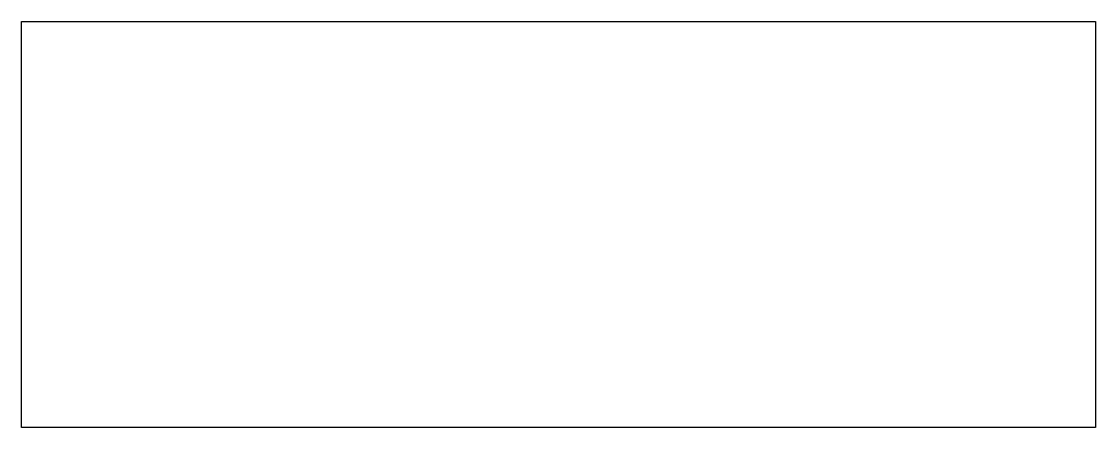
# Model space of a CAD drawing. Extents: x -71 to 299, y 127 to 267.
import ezdxf

# ---------------------------------------------------------------- set-up
doc = ezdxf.new("R2010")
doc.units = 0
doc.layers.add('Layer_1', color=7, linetype='CONTINUOUS')

msp = doc.modelspace()

# ---------------------------------------------------------------- linework, layer by layer
at = {"layer": 'Layer_1', "color": 1}
msp.add_lwpolyline([(-70.565796, 266.785322), (299.426144, 266.785322), (299.426144, 126.793392), (-70.565796, 126.793392)], close=True, dxfattribs=at)

doc.saveas('drawing.dxf')
